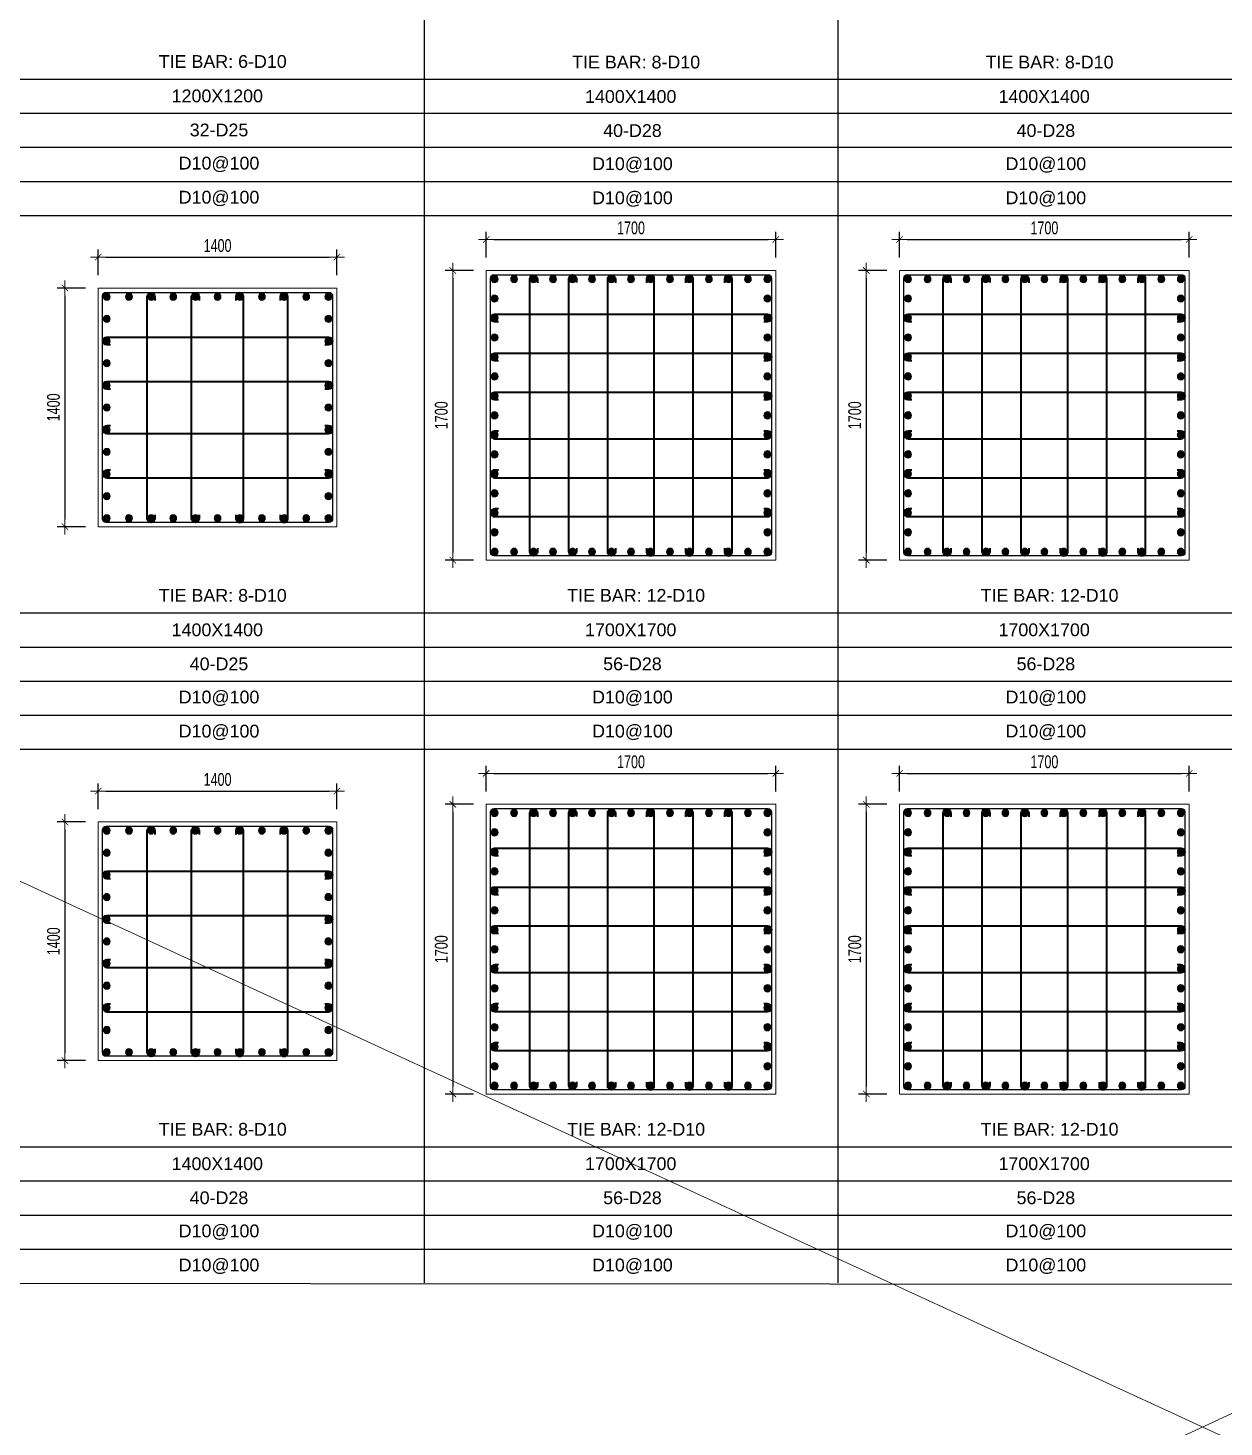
# Model space of a CAD drawing. Header units: millimetres. Extents: x 49323 to 406889, y -6102 to 181761.
# Drawn here: x 334905 to 341924, y 85459 to 93668 of the extents above; entities that cross this region are included whole.
import ezdxf
from ezdxf.enums import TextEntityAlignment as Align

# ---------------------------------------------------------------- set-up
doc = ezdxf.new("R2010")
doc.units = ezdxf.units.MM
doc.linetypes.add('CENTER2', pattern=[1.125, 0.75, -0.125, 0.125, -0.125])
doc.layers.get('Defpoints').update_dxf_attribs({"color": 151, "lineweight": 9})
for name, color, linetype in [('2', 2, 'Continuous'), ('A-ANNO-LEAD', 4, 'Continuous'), ('CEN', 1, 'CENTER2'), ('STL', 3, 'Continuous'), ('TIT1', 3, 'Continuous')]:
    doc.layers.add(name, color=color, linetype=linetype)
for name, color, linetype, lineweight in [('NDC_S_CONTINUOUS', 3, 'Continuous', 20), ('NDC_S_DIM', 1, 'Continuous', 15), ('NDC_S_STIRRUP', 4, 'Continuous', 40)]:
    doc.layers.add(name, color=color, linetype=linetype, lineweight=lineweight)
doc.styles.add('NDC_ARIAL', font='arial.ttf', dxfattribs={"width": 0.85})
doc.styles.add('NDC_DIM', font='', dxfattribs={"width": 0.75})
doc.styles.get('NDC_DIM').set_extended_font_data('Dotum')
doc.dimstyles.new('NDC_dim_30', dxfattribs={"dimscale": 30, "dimtxt": 2.5, "dimasz": 1.5, "dimexe": 1.5, "dimexo": 2.5, "dimgap": 1, "dimtad": 1, "dimdec": 0, "dimzin": 0, "dimdsep": 46, "dimtxsty": 'NDC_DIM', "dimblk": 'DIMMARK', "dimcen": 0.09, "dimdle": 1.2, "dimclrd": 1, "dimclre": 1, "dimclrt": 3, "dimadec": 0, "dimazin": 0, "dimtfac": 1, "dimtdec": 0, "dimtix": 1, "dimtofl": 0, "dimtmove": 0, "dimatfit": 3, "dimfxl": 8, "dimfxlon": 1, "dimtolj": 1, "dimtzin": 0, "dimarcsym": 0})

# ---------------------------------------------------------------- blocks, each defined once
blk = doc.blocks.new('DIMMARK')
at = {"layer": 'NDC_S_DIM', "color": 1}
blk.add_line((-1.5, 0), (1, 0), dxfattribs=at)
at = {"layer": 'NDC_S_DIM', "color": 2, "const_width": 0.1}
blk.add_lwpolyline([(-0.42, -0.42), (0.42, 0.42)], dxfattribs=at)
blk = doc.blocks.new('*D1364')
at = {"layer": 'Defpoints', "color": 0, "ltscale": 40, "transparency": 16777216}
for p in [(336717.4, 89190.9), (335317.4, 89009.3), (336717.4, 89009.3)]:
    blk.add_point(p, dxfattribs=at)
at = {"layer": 'NDC_S_DIM', "color": 1, "lineweight": -2, "ltscale": 40, "transparency": 16777216}
for p, q in [((335317.4, 89084.3), (335317.4, 89235.9)), ((336717.4, 89084.3), (336717.4, 89235.9)), ((335362.4, 89190.9), (336672.4, 89190.9))]:
    blk.add_line(p, q, dxfattribs=at)
at = {"layer": 'NDC_S_DIM', "color": 1, "lineweight": -2, "ltscale": 40, "transparency": 16777216, "xscale": 45, "yscale": 45, "zscale": 45, "rotation": 180}
blk.add_blockref('DIMMARK', (335317.4, 89190.9), dxfattribs=at)
at = {"layer": 'NDC_S_DIM', "color": 1, "lineweight": -2, "ltscale": 40, "transparency": 16777216, "xscale": 45, "yscale": 45, "zscale": 45}
blk.add_blockref('DIMMARK', (336717.4, 89190.9), dxfattribs=at)
at = {"layer": 'NDC_S_DIM', "color": 3, "ltscale": 40, "transparency": 16777216, "insert": (336017.4, 89258.5), "char_height": 75, "attachment_point": 5, "style": 'NDC_DIM'}
blk.add_mtext('\\A1;1400', dxfattribs=at)
blk = doc.blocks.new('*D1365')
at = {"layer": 'Defpoints', "color": 0, "ltscale": 40, "transparency": 16777216}
for p in [(335317.4, 89009.3), (335122, 87609.3), (335317.4, 87609.3)]:
    blk.add_point(p, dxfattribs=at)
at = {"layer": 'NDC_S_DIM', "color": 1, "lineweight": -2, "ltscale": 40, "transparency": 16777216}
for p, q in [((335242.4, 89009.3), (335077, 89009.3)), ((335122, 88964.3), (335122, 87654.3)), ((335242.4, 87609.3), (335077, 87609.3))]:
    blk.add_line(p, q, dxfattribs=at)
at = {"layer": 'NDC_S_DIM', "color": 1, "lineweight": -2, "ltscale": 40, "transparency": 16777216, "xscale": 45, "yscale": 45, "zscale": 45}
for p, rotation in [((335122, 89009.3), 90), ((335122, 87609.3), 270)]:
    blk.add_blockref('DIMMARK', p, dxfattribs=dict(at, rotation=rotation))
at = {"layer": 'NDC_S_DIM', "color": 3, "ltscale": 40, "transparency": 16777216, "insert": (335054.5, 88309.3), "char_height": 75, "attachment_point": 5, "rotation": 90, "style": 'NDC_DIM'}
blk.add_mtext('\\A1;1400', dxfattribs=at)
blk = doc.blocks.new('8')
at = {"layer": '2'}
blk.add_hatch(color=256, dxfattribs=at).paths.add_polyline_path([(20, 0, 0.386127), (1.9, 19.9), (-1.9, 19.9, 0.386127), (-20, 0, 1)])
blk.add_circle((0, 0), 20, dxfattribs=at)
blk = doc.blocks.new('5')
at = {"layer": 'CEN', "rotation": 180}
blk.add_blockref('8', (0, 0), dxfattribs=at)
blk = doc.blocks.new('*U1334')
at = {"layer": 'STL', "xscale": -1, "rotation": 270}
blk.add_blockref('5', (0, 0), dxfattribs=at)
blk = doc.blocks.new('*U1335')
at = {"layer": 'NDC_S_DIM', "color": 0, "linetype": 'ByBlock', "lineweight": -2, "transparency": 16777216}
for p in [(306343.8, 79984.3), (306473.8, 79984.3), (306603.8, 79984.3), (306733.9, 79984.3), (306863.9, 79984.3), (306994, 79984.3), (307124, 79984.3), (307254.1, 79984.3), (307384.1, 79984.3), (307514.2, 79984.3), (307644.2, 79984.3)]:
    blk.add_blockref('*U1334', p, dxfattribs=at)
blk = doc.blocks.new('*U1326')
at = {"layer": 'STL', "xscale": -1, "rotation": 270}
blk.add_blockref('5', (0, 0), dxfattribs=at)
blk = doc.blocks.new('*U1327')
at = {"layer": 'NDC_S_DIM', "color": 0, "linetype": 'ByBlock', "lineweight": -2, "transparency": 16777216}
for p in [(306343.8, 79984.3), (306473.8, 79984.3), (306603.8, 79984.3), (306733.9, 79984.3), (306863.9, 79984.3), (306994, 79984.3), (307124, 79984.3), (307254.1, 79984.3), (307384.1, 79984.3), (307514.2, 79984.3), (307644.2, 79984.3)]:
    blk.add_blockref('*U1326', p, dxfattribs=at)
blk = doc.blocks.new('*U1330')
at = {"layer": 'STL', "xscale": -1, "rotation": 270}
blk.add_blockref('5', (0, 0), dxfattribs=at)
blk = doc.blocks.new('*U1331')
at = {"layer": 'NDC_S_DIM', "color": 0, "linetype": 'ByBlock', "lineweight": -2, "transparency": 16777216}
for p in [(306343.8, 79984.3), (306473.8, 79984.3), (306603.8, 79984.3), (306733.9, 79984.3), (306863.9, 79984.3), (306994, 79984.3), (307124, 79984.3), (307254.1, 79984.3), (307384.1, 79984.3), (307514.2, 79984.3), (307644.2, 79984.3)]:
    blk.add_blockref('*U1330', p, dxfattribs=at)
blk = doc.blocks.new('*U1332')
at = {"layer": 'STL', "xscale": -1, "rotation": 270}
blk.add_blockref('5', (0, 0), dxfattribs=at)
blk = doc.blocks.new('*U1333')
at = {"layer": 'NDC_S_DIM', "color": 0, "linetype": 'ByBlock', "lineweight": -2, "transparency": 16777216}
for p in [(306343.8, 79984.3), (306473.8, 79984.3), (306603.8, 79984.3), (306733.9, 79984.3), (306863.9, 79984.3), (306994, 79984.3), (307124, 79984.3), (307254.1, 79984.3), (307384.1, 79984.3), (307514.2, 79984.3), (307644.2, 79984.3)]:
    blk.add_blockref('*U1332', p, dxfattribs=at)
blk = doc.blocks.new('*D1362')
at = {"layer": 'Defpoints', "color": 0, "ltscale": 40, "transparency": 16777216}
for p in [(336717.4, 92323.6), (335317.4, 92142), (336717.4, 92142)]:
    blk.add_point(p, dxfattribs=at)
at = {"layer": 'NDC_S_DIM', "color": 1, "lineweight": -2, "ltscale": 40, "transparency": 16777216}
for p, q in [((335317.4, 92217), (335317.4, 92368.6)), ((336717.4, 92217), (336717.4, 92368.6)), ((335362.4, 92323.6), (336672.4, 92323.6))]:
    blk.add_line(p, q, dxfattribs=at)
at = {"layer": 'NDC_S_DIM', "color": 1, "lineweight": -2, "ltscale": 40, "transparency": 16777216, "xscale": 45, "yscale": 45, "zscale": 45, "rotation": 180}
blk.add_blockref('DIMMARK', (335317.4, 92323.6), dxfattribs=at)
at = {"layer": 'NDC_S_DIM', "color": 1, "lineweight": -2, "ltscale": 40, "transparency": 16777216, "xscale": 45, "yscale": 45, "zscale": 45}
blk.add_blockref('DIMMARK', (336717.4, 92323.6), dxfattribs=at)
at = {"layer": 'NDC_S_DIM', "color": 3, "ltscale": 40, "transparency": 16777216, "insert": (336017.4, 92391.2), "char_height": 75, "attachment_point": 5, "style": 'NDC_DIM'}
blk.add_mtext('\\A1;1400', dxfattribs=at)
blk = doc.blocks.new('*D1363')
at = {"layer": 'Defpoints', "color": 0, "ltscale": 40, "transparency": 16777216}
for p in [(335317.4, 92142), (335122, 90742), (335317.4, 90742)]:
    blk.add_point(p, dxfattribs=at)
at = {"layer": 'NDC_S_DIM', "color": 1, "lineweight": -2, "ltscale": 40, "transparency": 16777216}
for p, q in [((335242.4, 92142), (335077, 92142)), ((335122, 92097), (335122, 90787)), ((335242.4, 90742), (335077, 90742))]:
    blk.add_line(p, q, dxfattribs=at)
at = {"layer": 'NDC_S_DIM', "color": 1, "lineweight": -2, "ltscale": 40, "transparency": 16777216, "xscale": 45, "yscale": 45, "zscale": 45}
for p, rotation in [((335122, 92142), 90), ((335122, 90742), 270)]:
    blk.add_blockref('DIMMARK', p, dxfattribs=dict(at, rotation=rotation))
at = {"layer": 'NDC_S_DIM', "color": 3, "ltscale": 40, "transparency": 16777216, "insert": (335054.5, 91442), "char_height": 75, "attachment_point": 5, "rotation": 90, "style": 'NDC_DIM'}
blk.add_mtext('\\A1;1400', dxfattribs=at)
blk = doc.blocks.new('*U1322')
at = {"layer": 'STL', "xscale": -1, "rotation": 270}
blk.add_blockref('5', (0, 0), dxfattribs=at)
blk = doc.blocks.new('*U1323')
at = {"layer": 'NDC_S_DIM', "color": 0, "linetype": 'ByBlock', "lineweight": -2, "transparency": 16777216}
for p in [(306343.8, 79984.3), (306473.8, 79984.3), (306603.8, 79984.3), (306733.9, 79984.3), (306863.9, 79984.3), (306994, 79984.3), (307124, 79984.3), (307254.1, 79984.3), (307384.1, 79984.3), (307514.2, 79984.3), (307644.2, 79984.3)]:
    blk.add_blockref('*U1322', p, dxfattribs=at)
blk = doc.blocks.new('*U1324')
at = {"layer": 'STL', "xscale": -1, "rotation": 270}
blk.add_blockref('5', (0, 0), dxfattribs=at)
blk = doc.blocks.new('*U1325')
at = {"layer": 'NDC_S_DIM', "color": 0, "linetype": 'ByBlock', "lineweight": -2, "transparency": 16777216}
for p in [(306343.8, 79984.3), (306473.8, 79984.3), (306603.8, 79984.3), (306733.9, 79984.3), (306863.9, 79984.3), (306994, 79984.3), (307124, 79984.3), (307254.1, 79984.3), (307384.1, 79984.3), (307514.2, 79984.3), (307644.2, 79984.3)]:
    blk.add_blockref('*U1324', p, dxfattribs=at)
blk = doc.blocks.new('*U1328')
at = {"layer": 'STL', "xscale": -1, "rotation": 270}
blk.add_blockref('5', (0, 0), dxfattribs=at)
blk = doc.blocks.new('*U1329')
at = {"layer": 'NDC_S_DIM', "color": 0, "linetype": 'ByBlock', "lineweight": -2, "transparency": 16777216}
for p in [(306343.8, 79984.3), (306473.8, 79984.3), (306603.8, 79984.3), (306733.9, 79984.3), (306863.9, 79984.3), (306994, 79984.3), (307124, 79984.3), (307254.1, 79984.3), (307384.1, 79984.3), (307514.2, 79984.3), (307644.2, 79984.3)]:
    blk.add_blockref('*U1328', p, dxfattribs=at)
blk = doc.blocks.new('*U1320')
at = {"layer": 'STL', "xscale": -1, "rotation": 270}
blk.add_blockref('5', (0, 0), dxfattribs=at)
blk = doc.blocks.new('*U1321')
at = {"layer": 'NDC_S_DIM', "color": 0, "linetype": 'ByBlock', "lineweight": -2, "transparency": 16777216}
for p in [(306343.8, 79984.3), (306473.8, 79984.3), (306603.8, 79984.3), (306733.9, 79984.3), (306863.9, 79984.3), (306994, 79984.3), (307124, 79984.3), (307254.1, 79984.3), (307384.1, 79984.3), (307514.2, 79984.3), (307644.2, 79984.3)]:
    blk.add_blockref('*U1320', p, dxfattribs=at)
blk = doc.blocks.new('*U1372')
at = {"layer": 'STL', "xscale": -1, "rotation": 270}
blk.add_blockref('5', (0, 0), dxfattribs=at)
blk = doc.blocks.new('*U1373')
at = {"layer": 'NDC_S_DIM', "color": 0, "linetype": 'ByBlock', "lineweight": -2, "transparency": 16777216}
for p in [(299692.7, 70167.6), (299807.1, 70167.6), (299921.4, 70167.6), (300035.7, 70167.6), (300150, 70167.6), (300264.3, 70167.6), (300378.6, 70167.6), (300493, 70167.6), (300607.3, 70167.6), (300721.6, 70167.6), (300835.9, 70167.6), (300950.2, 70167.6), (301064.6, 70167.6), (301178.9, 70167.6), (301293.2, 70167.6)]:
    blk.add_blockref('*U1372', p, dxfattribs=at)
blk = doc.blocks.new('*U1374')
at = {"layer": 'STL', "xscale": -1, "rotation": 270}
blk.add_blockref('5', (0, 0), dxfattribs=at)
blk = doc.blocks.new('*U1375')
at = {"layer": 'NDC_S_DIM', "color": 0, "linetype": 'ByBlock', "lineweight": -2, "transparency": 16777216}
for p in [(299692.7, 70167.6), (299807.1, 70167.6), (299921.4, 70167.6), (300035.7, 70167.6), (300150, 70167.6), (300264.3, 70167.6), (300378.6, 70167.6), (300493, 70167.6), (300607.3, 70167.6), (300721.6, 70167.6), (300835.9, 70167.6), (300950.2, 70167.6), (301064.6, 70167.6), (301178.9, 70167.6), (301293.2, 70167.6)]:
    blk.add_blockref('*U1374', p, dxfattribs=at)
blk = doc.blocks.new('*U1376')
at = {"layer": 'STL', "xscale": -1, "rotation": 270}
blk.add_blockref('5', (0, 0), dxfattribs=at)
blk = doc.blocks.new('*U1377')
at = {"layer": 'NDC_S_DIM', "color": 0, "linetype": 'ByBlock', "lineweight": -2, "transparency": 16777216}
for p in [(299692.7, 70167.6), (299807.1, 70167.6), (299921.4, 70167.6), (300035.7, 70167.6), (300150, 70167.6), (300264.3, 70167.6), (300378.6, 70167.6), (300493, 70167.6), (300607.3, 70167.6), (300721.6, 70167.6), (300835.9, 70167.6), (300950.2, 70167.6), (301064.6, 70167.6), (301178.9, 70167.6), (301293.2, 70167.6)]:
    blk.add_blockref('*U1376', p, dxfattribs=at)
blk = doc.blocks.new('*U1370')
at = {"layer": 'STL', "xscale": -1, "rotation": 270}
blk.add_blockref('5', (0, 0), dxfattribs=at)
blk = doc.blocks.new('*U1371')
at = {"layer": 'NDC_S_DIM', "color": 0, "linetype": 'ByBlock', "lineweight": -2, "transparency": 16777216}
for p in [(299692.7, 70167.6), (299807.1, 70167.6), (299921.4, 70167.6), (300035.7, 70167.6), (300150, 70167.6), (300264.3, 70167.6), (300378.6, 70167.6), (300493, 70167.6), (300607.3, 70167.6), (300721.6, 70167.6), (300835.9, 70167.6), (300950.2, 70167.6), (301064.6, 70167.6), (301178.9, 70167.6), (301293.2, 70167.6)]:
    blk.add_blockref('*U1370', p, dxfattribs=at)
blk = doc.blocks.new('*D1378')
at = {"layer": 'Defpoints', "color": 0, "ltscale": 40, "transparency": 16777216}
for p in [(339293.5, 89294.6), (337593.5, 89113), (339293.5, 89113)]:
    blk.add_point(p, dxfattribs=at)
at = {"layer": 'NDC_S_DIM', "color": 1, "lineweight": -2, "ltscale": 40, "transparency": 16777216}
for p, q in [((337593.5, 89188), (337593.5, 89339.6)), ((339293.5, 89188), (339293.5, 89339.6)), ((337638.5, 89294.6), (339248.5, 89294.6))]:
    blk.add_line(p, q, dxfattribs=at)
at = {"layer": 'NDC_S_DIM', "color": 1, "lineweight": -2, "ltscale": 40, "transparency": 16777216, "xscale": 45, "yscale": 45, "zscale": 45, "rotation": 180}
blk.add_blockref('DIMMARK', (337593.5, 89294.6), dxfattribs=at)
at = {"layer": 'NDC_S_DIM', "color": 1, "lineweight": -2, "ltscale": 40, "transparency": 16777216, "xscale": 45, "yscale": 45, "zscale": 45}
blk.add_blockref('DIMMARK', (339293.5, 89294.6), dxfattribs=at)
at = {"layer": 'NDC_S_DIM', "color": 3, "ltscale": 40, "transparency": 16777216, "insert": (338443.5, 89362.1), "char_height": 75, "attachment_point": 5, "style": 'NDC_DIM'}
blk.add_mtext('\\A1;1700', dxfattribs=at)
blk = doc.blocks.new('*D1379')
at = {"layer": 'Defpoints', "color": 0, "ltscale": 40, "transparency": 16777216}
for p in [(337593.5, 89113), (337398.1, 87413), (337593.5, 87413)]:
    blk.add_point(p, dxfattribs=at)
at = {"layer": 'NDC_S_DIM', "color": 1, "lineweight": -2, "ltscale": 40, "transparency": 16777216}
for p, q in [((337518.5, 89113), (337353.1, 89113)), ((337398.1, 89068), (337398.1, 87458)), ((337518.5, 87413), (337353.1, 87413))]:
    blk.add_line(p, q, dxfattribs=at)
at = {"layer": 'NDC_S_DIM', "color": 1, "lineweight": -2, "ltscale": 40, "transparency": 16777216, "xscale": 45, "yscale": 45, "zscale": 45}
for p, rotation in [((337398.1, 89113), 90), ((337398.1, 87413), 270)]:
    blk.add_blockref('DIMMARK', p, dxfattribs=dict(at, rotation=rotation))
at = {"layer": 'NDC_S_DIM', "color": 3, "ltscale": 40, "transparency": 16777216, "insert": (337330.6, 88263), "char_height": 75, "attachment_point": 5, "rotation": 90, "style": 'NDC_DIM'}
blk.add_mtext('\\A1;1700', dxfattribs=at)
blk = doc.blocks.new('*U1382')
at = {"layer": 'STL', "xscale": -1, "rotation": 270}
blk.add_blockref('5', (0, 0), dxfattribs=at)
blk = doc.blocks.new('*U1383')
at = {"layer": 'NDC_S_DIM', "color": 0, "linetype": 'ByBlock', "lineweight": -2, "transparency": 16777216}
for p in [(299692.7, 70167.6), (299807.1, 70167.6), (299921.4, 70167.6), (300035.7, 70167.6), (300150, 70167.6), (300264.3, 70167.6), (300378.6, 70167.6), (300493, 70167.6), (300607.3, 70167.6), (300721.6, 70167.6), (300835.9, 70167.6), (300950.2, 70167.6), (301064.6, 70167.6), (301178.9, 70167.6), (301293.2, 70167.6)]:
    blk.add_blockref('*U1382', p, dxfattribs=at)
blk = doc.blocks.new('*U1384')
at = {"layer": 'STL', "xscale": -1, "rotation": 270}
blk.add_blockref('5', (0, 0), dxfattribs=at)
blk = doc.blocks.new('*U1385')
at = {"layer": 'NDC_S_DIM', "color": 0, "linetype": 'ByBlock', "lineweight": -2, "transparency": 16777216}
for p in [(299692.7, 70167.6), (299807.1, 70167.6), (299921.4, 70167.6), (300035.7, 70167.6), (300150, 70167.6), (300264.3, 70167.6), (300378.6, 70167.6), (300493, 70167.6), (300607.3, 70167.6), (300721.6, 70167.6), (300835.9, 70167.6), (300950.2, 70167.6), (301064.6, 70167.6), (301178.9, 70167.6), (301293.2, 70167.6)]:
    blk.add_blockref('*U1384', p, dxfattribs=at)
blk = doc.blocks.new('*U1386')
at = {"layer": 'STL', "xscale": -1, "rotation": 270}
blk.add_blockref('5', (0, 0), dxfattribs=at)
blk = doc.blocks.new('*U1387')
at = {"layer": 'NDC_S_DIM', "color": 0, "linetype": 'ByBlock', "lineweight": -2, "transparency": 16777216}
for p in [(299692.7, 70167.6), (299807.1, 70167.6), (299921.4, 70167.6), (300035.7, 70167.6), (300150, 70167.6), (300264.3, 70167.6), (300378.6, 70167.6), (300493, 70167.6), (300607.3, 70167.6), (300721.6, 70167.6), (300835.9, 70167.6), (300950.2, 70167.6), (301064.6, 70167.6), (301178.9, 70167.6), (301293.2, 70167.6)]:
    blk.add_blockref('*U1386', p, dxfattribs=at)
blk = doc.blocks.new('*U1380')
at = {"layer": 'STL', "xscale": -1, "rotation": 270}
blk.add_blockref('5', (0, 0), dxfattribs=at)
blk = doc.blocks.new('*U1381')
at = {"layer": 'NDC_S_DIM', "color": 0, "linetype": 'ByBlock', "lineweight": -2, "transparency": 16777216}
for p in [(299692.7, 70167.6), (299807.1, 70167.6), (299921.4, 70167.6), (300035.7, 70167.6), (300150, 70167.6), (300264.3, 70167.6), (300378.6, 70167.6), (300493, 70167.6), (300607.3, 70167.6), (300721.6, 70167.6), (300835.9, 70167.6), (300950.2, 70167.6), (301064.6, 70167.6), (301178.9, 70167.6), (301293.2, 70167.6)]:
    blk.add_blockref('*U1380', p, dxfattribs=at)
blk = doc.blocks.new('*D1388')
at = {"layer": 'Defpoints', "color": 0, "ltscale": 40, "transparency": 16777216}
for p in [(339293.5, 92427.3), (337593.5, 92245.7), (339293.5, 92245.7)]:
    blk.add_point(p, dxfattribs=at)
at = {"layer": 'NDC_S_DIM', "color": 1, "lineweight": -2, "ltscale": 40, "transparency": 16777216}
for p, q in [((337593.5, 92320.7), (337593.5, 92472.3)), ((339293.5, 92320.7), (339293.5, 92472.3)), ((337638.5, 92427.3), (339248.5, 92427.3))]:
    blk.add_line(p, q, dxfattribs=at)
at = {"layer": 'NDC_S_DIM', "color": 1, "lineweight": -2, "ltscale": 40, "transparency": 16777216, "xscale": 45, "yscale": 45, "zscale": 45, "rotation": 180}
blk.add_blockref('DIMMARK', (337593.5, 92427.3), dxfattribs=at)
at = {"layer": 'NDC_S_DIM', "color": 1, "lineweight": -2, "ltscale": 40, "transparency": 16777216, "xscale": 45, "yscale": 45, "zscale": 45}
blk.add_blockref('DIMMARK', (339293.5, 92427.3), dxfattribs=at)
at = {"layer": 'NDC_S_DIM', "color": 3, "ltscale": 40, "transparency": 16777216, "insert": (338443.5, 92494.8), "char_height": 75, "attachment_point": 5, "style": 'NDC_DIM'}
blk.add_mtext('\\A1;1700', dxfattribs=at)
blk = doc.blocks.new('*D1389')
at = {"layer": 'Defpoints', "color": 0, "ltscale": 40, "transparency": 16777216}
for p in [(337593.5, 92245.7), (337398.1, 90545.7), (337593.5, 90545.7)]:
    blk.add_point(p, dxfattribs=at)
at = {"layer": 'NDC_S_DIM', "color": 1, "lineweight": -2, "ltscale": 40, "transparency": 16777216}
for p, q in [((337518.5, 92245.7), (337353.1, 92245.7)), ((337398.1, 92200.7), (337398.1, 90590.7)), ((337518.5, 90545.7), (337353.1, 90545.7))]:
    blk.add_line(p, q, dxfattribs=at)
at = {"layer": 'NDC_S_DIM', "color": 1, "lineweight": -2, "ltscale": 40, "transparency": 16777216, "xscale": 45, "yscale": 45, "zscale": 45}
for p, rotation in [((337398.1, 92245.7), 90), ((337398.1, 90545.7), 270)]:
    blk.add_blockref('DIMMARK', p, dxfattribs=dict(at, rotation=rotation))
at = {"layer": 'NDC_S_DIM', "color": 3, "ltscale": 40, "transparency": 16777216, "insert": (337330.6, 91395.7), "char_height": 75, "attachment_point": 5, "rotation": 90, "style": 'NDC_DIM'}
blk.add_mtext('\\A1;1700', dxfattribs=at)
blk = doc.blocks.new('*U1454')
at = {"layer": 'STL', "xscale": -1, "rotation": 270}
blk.add_blockref('5', (0, 0), dxfattribs=at)
blk = doc.blocks.new('*U1455')
at = {"layer": 'NDC_S_DIM', "color": 0, "linetype": 'ByBlock', "lineweight": -2, "transparency": 16777216}
for p in [(299692.7, 70167.6), (299807.1, 70167.6), (299921.4, 70167.6), (300035.7, 70167.6), (300150, 70167.6), (300264.3, 70167.6), (300378.6, 70167.6), (300493, 70167.6), (300607.3, 70167.6), (300721.6, 70167.6), (300835.9, 70167.6), (300950.2, 70167.6), (301064.6, 70167.6), (301178.9, 70167.6), (301293.2, 70167.6)]:
    blk.add_blockref('*U1454', p, dxfattribs=at)
blk = doc.blocks.new('*U1456')
at = {"layer": 'STL', "xscale": -1, "rotation": 270}
blk.add_blockref('5', (0, 0), dxfattribs=at)
blk = doc.blocks.new('*U1457')
at = {"layer": 'NDC_S_DIM', "color": 0, "linetype": 'ByBlock', "lineweight": -2, "transparency": 16777216}
for p in [(299692.7, 70167.6), (299807.1, 70167.6), (299921.4, 70167.6), (300035.7, 70167.6), (300150, 70167.6), (300264.3, 70167.6), (300378.6, 70167.6), (300493, 70167.6), (300607.3, 70167.6), (300721.6, 70167.6), (300835.9, 70167.6), (300950.2, 70167.6), (301064.6, 70167.6), (301178.9, 70167.6), (301293.2, 70167.6)]:
    blk.add_blockref('*U1456', p, dxfattribs=at)
blk = doc.blocks.new('*U1458')
at = {"layer": 'STL', "xscale": -1, "rotation": 270}
blk.add_blockref('5', (0, 0), dxfattribs=at)
blk = doc.blocks.new('*U1459')
at = {"layer": 'NDC_S_DIM', "color": 0, "linetype": 'ByBlock', "lineweight": -2, "transparency": 16777216}
for p in [(299692.7, 70167.6), (299807.1, 70167.6), (299921.4, 70167.6), (300035.7, 70167.6), (300150, 70167.6), (300264.3, 70167.6), (300378.6, 70167.6), (300493, 70167.6), (300607.3, 70167.6), (300721.6, 70167.6), (300835.9, 70167.6), (300950.2, 70167.6), (301064.6, 70167.6), (301178.9, 70167.6), (301293.2, 70167.6)]:
    blk.add_blockref('*U1458', p, dxfattribs=at)
blk = doc.blocks.new('*U1452')
at = {"layer": 'STL', "xscale": -1, "rotation": 270}
blk.add_blockref('5', (0, 0), dxfattribs=at)
blk = doc.blocks.new('*U1453')
at = {"layer": 'NDC_S_DIM', "color": 0, "linetype": 'ByBlock', "lineweight": -2, "transparency": 16777216}
for p in [(299692.7, 70167.6), (299807.1, 70167.6), (299921.4, 70167.6), (300035.7, 70167.6), (300150, 70167.6), (300264.3, 70167.6), (300378.6, 70167.6), (300493, 70167.6), (300607.3, 70167.6), (300721.6, 70167.6), (300835.9, 70167.6), (300950.2, 70167.6), (301064.6, 70167.6), (301178.9, 70167.6), (301293.2, 70167.6)]:
    blk.add_blockref('*U1452', p, dxfattribs=at)
blk = doc.blocks.new('*D1468')
at = {"layer": 'Defpoints', "color": 0, "ltscale": 40, "transparency": 16777216}
for p in [(341719.6, 89294.6), (340019.6, 89113), (341719.6, 89113)]:
    blk.add_point(p, dxfattribs=at)
at = {"layer": 'NDC_S_DIM', "color": 1, "lineweight": -2, "ltscale": 40, "transparency": 16777216}
for p, q in [((340019.6, 89188), (340019.6, 89339.6)), ((341719.6, 89188), (341719.6, 89339.6)), ((340064.6, 89294.6), (341674.6, 89294.6))]:
    blk.add_line(p, q, dxfattribs=at)
at = {"layer": 'NDC_S_DIM', "color": 1, "lineweight": -2, "ltscale": 40, "transparency": 16777216, "xscale": 45, "yscale": 45, "zscale": 45, "rotation": 180}
blk.add_blockref('DIMMARK', (340019.6, 89294.6), dxfattribs=at)
at = {"layer": 'NDC_S_DIM', "color": 1, "lineweight": -2, "ltscale": 40, "transparency": 16777216, "xscale": 45, "yscale": 45, "zscale": 45}
blk.add_blockref('DIMMARK', (341719.6, 89294.6), dxfattribs=at)
at = {"layer": 'NDC_S_DIM', "color": 3, "ltscale": 40, "transparency": 16777216, "insert": (340869.6, 89362.1), "char_height": 75, "attachment_point": 5, "style": 'NDC_DIM'}
blk.add_mtext('\\A1;1700', dxfattribs=at)
blk = doc.blocks.new('*D1469')
at = {"layer": 'Defpoints', "color": 0, "ltscale": 40, "transparency": 16777216}
for p in [(340019.6, 89113), (339824.2, 87413), (340019.6, 87413)]:
    blk.add_point(p, dxfattribs=at)
at = {"layer": 'NDC_S_DIM', "color": 1, "lineweight": -2, "ltscale": 40, "transparency": 16777216}
for p, q in [((339944.6, 89113), (339779.2, 89113)), ((339824.2, 89068), (339824.2, 87458)), ((339944.6, 87413), (339779.2, 87413))]:
    blk.add_line(p, q, dxfattribs=at)
at = {"layer": 'NDC_S_DIM', "color": 1, "lineweight": -2, "ltscale": 40, "transparency": 16777216, "xscale": 45, "yscale": 45, "zscale": 45}
for p, rotation in [((339824.2, 89113), 90), ((339824.2, 87413), 270)]:
    blk.add_blockref('DIMMARK', p, dxfattribs=dict(at, rotation=rotation))
at = {"layer": 'NDC_S_DIM', "color": 3, "ltscale": 40, "transparency": 16777216, "insert": (339756.7, 88263), "char_height": 75, "attachment_point": 5, "rotation": 90, "style": 'NDC_DIM'}
blk.add_mtext('\\A1;1700', dxfattribs=at)
blk = doc.blocks.new('*U1450')
at = {"layer": 'STL', "xscale": -1, "rotation": 270}
blk.add_blockref('5', (0, 0), dxfattribs=at)
blk = doc.blocks.new('*U1451')
at = {"layer": 'NDC_S_DIM', "color": 0, "linetype": 'ByBlock', "lineweight": -2, "transparency": 16777216}
for p in [(299692.7, 70167.6), (299807.1, 70167.6), (299921.4, 70167.6), (300035.7, 70167.6), (300150, 70167.6), (300264.3, 70167.6), (300378.6, 70167.6), (300493, 70167.6), (300607.3, 70167.6), (300721.6, 70167.6), (300835.9, 70167.6), (300950.2, 70167.6), (301064.6, 70167.6), (301178.9, 70167.6), (301293.2, 70167.6)]:
    blk.add_blockref('*U1450', p, dxfattribs=at)
blk = doc.blocks.new('*U1424')
at = {"layer": 'STL', "xscale": -1, "rotation": 270}
blk.add_blockref('5', (0, 0), dxfattribs=at)
blk = doc.blocks.new('*U1425')
at = {"layer": 'NDC_S_DIM', "color": 0, "linetype": 'ByBlock', "lineweight": -2, "transparency": 16777216}
for p in [(299692.7, 70167.6), (299807.1, 70167.6), (299921.4, 70167.6), (300035.7, 70167.6), (300150, 70167.6), (300264.3, 70167.6), (300378.6, 70167.6), (300493, 70167.6), (300607.3, 70167.6), (300721.6, 70167.6), (300835.9, 70167.6), (300950.2, 70167.6), (301064.6, 70167.6), (301178.9, 70167.6), (301293.2, 70167.6)]:
    blk.add_blockref('*U1424', p, dxfattribs=at)
blk = doc.blocks.new('*U1426')
at = {"layer": 'STL', "xscale": -1, "rotation": 270}
blk.add_blockref('5', (0, 0), dxfattribs=at)
blk = doc.blocks.new('*U1427')
at = {"layer": 'NDC_S_DIM', "color": 0, "linetype": 'ByBlock', "lineweight": -2, "transparency": 16777216}
for p in [(299692.7, 70167.6), (299807.1, 70167.6), (299921.4, 70167.6), (300035.7, 70167.6), (300150, 70167.6), (300264.3, 70167.6), (300378.6, 70167.6), (300493, 70167.6), (300607.3, 70167.6), (300721.6, 70167.6), (300835.9, 70167.6), (300950.2, 70167.6), (301064.6, 70167.6), (301178.9, 70167.6), (301293.2, 70167.6)]:
    blk.add_blockref('*U1426', p, dxfattribs=at)
blk = doc.blocks.new('*U1448')
at = {"layer": 'STL', "xscale": -1, "rotation": 270}
blk.add_blockref('5', (0, 0), dxfattribs=at)
blk = doc.blocks.new('*U1449')
at = {"layer": 'NDC_S_DIM', "color": 0, "linetype": 'ByBlock', "lineweight": -2, "transparency": 16777216}
for p in [(299692.7, 70167.6), (299807.1, 70167.6), (299921.4, 70167.6), (300035.7, 70167.6), (300150, 70167.6), (300264.3, 70167.6), (300378.6, 70167.6), (300493, 70167.6), (300607.3, 70167.6), (300721.6, 70167.6), (300835.9, 70167.6), (300950.2, 70167.6), (301064.6, 70167.6), (301178.9, 70167.6), (301293.2, 70167.6)]:
    blk.add_blockref('*U1448', p, dxfattribs=at)
blk = doc.blocks.new('*D1466')
at = {"layer": 'Defpoints', "color": 0, "ltscale": 40, "transparency": 16777216}
for p in [(341719.6, 92427.3), (340019.6, 92245.7), (341719.6, 92245.7)]:
    blk.add_point(p, dxfattribs=at)
at = {"layer": 'NDC_S_DIM', "color": 1, "lineweight": -2, "ltscale": 40, "transparency": 16777216}
for p, q in [((340019.6, 92320.7), (340019.6, 92472.3)), ((341719.6, 92320.7), (341719.6, 92472.3)), ((340064.6, 92427.3), (341674.6, 92427.3))]:
    blk.add_line(p, q, dxfattribs=at)
at = {"layer": 'NDC_S_DIM', "color": 1, "lineweight": -2, "ltscale": 40, "transparency": 16777216, "xscale": 45, "yscale": 45, "zscale": 45, "rotation": 180}
blk.add_blockref('DIMMARK', (340019.6, 92427.3), dxfattribs=at)
at = {"layer": 'NDC_S_DIM', "color": 1, "lineweight": -2, "ltscale": 40, "transparency": 16777216, "xscale": 45, "yscale": 45, "zscale": 45}
blk.add_blockref('DIMMARK', (341719.6, 92427.3), dxfattribs=at)
at = {"layer": 'NDC_S_DIM', "color": 3, "ltscale": 40, "transparency": 16777216, "insert": (340869.6, 92494.8), "char_height": 75, "attachment_point": 5, "style": 'NDC_DIM'}
blk.add_mtext('\\A1;1700', dxfattribs=at)
blk = doc.blocks.new('*D1467')
at = {"layer": 'Defpoints', "color": 0, "ltscale": 40, "transparency": 16777216}
for p in [(340019.6, 92245.7), (339824.2, 90545.7), (340019.6, 90545.7)]:
    blk.add_point(p, dxfattribs=at)
at = {"layer": 'NDC_S_DIM', "color": 1, "lineweight": -2, "ltscale": 40, "transparency": 16777216}
for p, q in [((339944.6, 92245.7), (339779.2, 92245.7)), ((339824.2, 92200.7), (339824.2, 90590.7)), ((339944.6, 90545.7), (339779.2, 90545.7))]:
    blk.add_line(p, q, dxfattribs=at)
at = {"layer": 'NDC_S_DIM', "color": 1, "lineweight": -2, "ltscale": 40, "transparency": 16777216, "xscale": 45, "yscale": 45, "zscale": 45}
for p, rotation in [((339824.2, 92245.7), 90), ((339824.2, 90545.7), 270)]:
    blk.add_blockref('DIMMARK', p, dxfattribs=dict(at, rotation=rotation))
at = {"layer": 'NDC_S_DIM', "color": 3, "ltscale": 40, "transparency": 16777216, "insert": (339756.7, 91395.7), "char_height": 75, "attachment_point": 5, "rotation": 90, "style": 'NDC_DIM'}
blk.add_mtext('\\A1;1700', dxfattribs=at)

msp = doc.modelspace()

# ---------------------------------------------------------------- linework, layer by layer
at = {"layer": 'A-ANNO-LEAD'}
msp.add_lwpolyline([(330466.4, 86304.5), (351801.4, 86291.4), (351801.4, 102911.4), (330466.4, 102924.5)], close=True, dxfattribs=at)
at = {"layer": 'Defpoints', "ltscale": 40}
for p, q in [((302635, 67394), (380959.6, 103524.5)), ((302635, 103524.5), (380959.6, 67394))]:
    msp.add_line(p, q, dxfattribs=at)
at = {"layer": 'NDC_S_CONTINUOUS', "ltscale": 70}
for points in [[(339293.5, 92245.7), (339293.5, 90545.7), (337593.5, 90545.7), (337593.5, 92245.7), (339293.5, 92245.7)], [(341719.6, 92245.7), (341719.6, 90545.7), (340019.6, 90545.7), (340019.6, 92245.7), (341719.6, 92245.7)], [(336717.4, 92142), (336717.4, 90742), (335317.4, 90742), (335317.4, 92142), (336717.4, 92142)], [(339293.5, 89113), (339293.5, 87413), (337593.5, 87413), (337593.5, 89113), (339293.5, 89113)], [(341719.6, 89113), (341719.6, 87413), (340019.6, 87413), (340019.6, 89113), (341719.6, 89113)], [(336717.4, 89009.3), (336717.4, 87609.3), (335317.4, 87609.3), (335317.4, 89009.3), (336717.4, 89009.3)]]:
    msp.add_lwpolyline(points, dxfattribs=at)
at = {"layer": 'NDC_S_STIRRUP', "lineweight": -2, "ltscale": 1000}
for points in [[(339268.5, 92200.7), (339268.5, 90590.7, -0.414214), (339248.5, 90570.7), (337638.5, 90570.7, -0.414214), (337618.5, 90590.7), (337618.5, 92200.7, -0.414214), (337638.5, 92220.7), (339248.5, 92220.7, -0.414214)], [(341694.6, 92200.7), (341694.6, 90590.7, -0.414214), (341674.6, 90570.7), (340064.6, 90570.7, -0.414214), (340044.6, 90590.7), (340044.6, 92200.7, -0.414214), (340064.6, 92220.7), (341674.6, 92220.7, -0.414214)], [(336692.4, 92097), (336692.4, 90787, -0.414214), (336672.4, 90767), (335362.4, 90767, -0.414214), (335342.4, 90787), (335342.4, 92097, -0.414214), (335362.4, 92117), (336672.4, 92117, -0.414214)], [(339268.5, 89068), (339268.5, 87458, -0.414214), (339248.5, 87438), (337638.5, 87438, -0.414214), (337618.5, 87458), (337618.5, 89068, -0.414214), (337638.5, 89088), (339248.5, 89088, -0.414214)], [(341694.6, 89068), (341694.6, 87458, -0.414214), (341674.6, 87438), (340064.6, 87438, -0.414214), (340044.6, 87458), (340044.6, 89068, -0.414214), (340064.6, 89088), (341674.6, 89088, -0.414214)], [(336692.4, 88964.3), (336692.4, 87654.3, -0.414214), (336672.4, 87634.3), (335362.4, 87634.3, -0.414214), (335342.4, 87654.3), (335342.4, 88964.3, -0.414214), (335362.4, 88984.3), (336672.4, 88984.3, -0.414214)]]:
    msp.add_lwpolyline(points, format="xyb", close=True, dxfattribs=at)
at = {"layer": 'NDC_S_STIRRUP'}
for points in [[(337894.4, 90615.3), (337894.4, 90593.2, -1), (337849.4, 90593.2), (337849.4, 92195.2, -1), (337894.4, 92195.2), (337894.4, 92173.1)], [(338123, 90616.8), (338123, 90594.7, -1), (338078, 90594.7), (338078, 92196.7, -1), (338123, 92196.7), (338123, 92174.6)], [(338351.7, 90615.3), (338351.7, 90593.2, -1), (338306.7, 90593.2), (338306.7, 92195.2, -1), (338351.7, 92195.2), (338351.7, 92173.1)], [(338535.3, 90615.3), (338535.3, 90593.2, 1), (338580.3, 90593.2), (338580.3, 92195.2, 1), (338535.3, 92195.2), (338535.3, 92173.1)], [(338763.9, 90615.3), (338763.9, 90593.2, 1), (338809, 90593.2), (338809, 92195.2, 1), (338763.9, 92195.2), (338763.9, 92173.1)], [(338992.6, 90615.3), (338992.6, 90593.2, 1), (339037.6, 90593.2), (339037.6, 92195.2, 1), (338992.6, 92195.2), (338992.6, 92173.1)], [(340320.5, 90615.3), (340320.5, 90593.2, -1), (340275.5, 90593.2), (340275.5, 92195.2, -1), (340320.5, 92195.2), (340320.5, 92173.1)], [(340549.1, 90616.8), (340549.1, 90594.7, -1), (340504.1, 90594.7), (340504.1, 92196.7, -1), (340549.1, 92196.7), (340549.1, 92174.6)], [(340777.8, 90615.3), (340777.8, 90593.2, -1), (340732.7, 90593.2), (340732.7, 92195.2, -1), (340777.8, 92195.2), (340777.8, 92173.1)], [(340961.4, 90615.3), (340961.4, 90593.2, 1), (341006.4, 90593.2), (341006.4, 92195.2, 1), (340961.4, 92195.2), (340961.4, 92173.1)], [(341190, 90615.3), (341190, 90593.2, 1), (341235, 90593.2), (341235, 92195.2, 1), (341190, 92195.2), (341190, 92173.1)], [(341418.7, 90615.3), (341418.7, 90593.2, 1), (341463.7, 90593.2), (341463.7, 92195.2, 1), (341418.7, 92195.2), (341418.7, 92173.1)], [(335649.8, 90811.7), (335649.8, 90789.5, -1), (335604.7, 90789.5), (335604.7, 92091.5, -1), (335649.8, 92091.5), (335649.8, 92069.4)], [(335909.9, 90811.7), (335909.9, 90789.5, -1), (335864.8, 90789.5), (335864.8, 92091.5, -1), (335909.9, 92091.5), (335909.9, 92069.4)], [(336124.9, 90811.7), (336124.9, 90789.5, 1), (336169.9, 90789.5), (336169.9, 92091.5, 1), (336124.9, 92091.5), (336124.9, 92069.4)], [(336385, 90811.7), (336385, 90789.5, 1), (336430, 90789.5), (336430, 92091.5, 1), (336385, 92091.5), (336385, 92069.4)], [(337665.4, 91944.1), (337643.3, 91944.1, -1), (337643.3, 91989.1), (339245.3, 91989.1, -1), (339245.3, 91944.1), (339223.2, 91944.1)], [(340091.5, 91944.1), (340069.3, 91944.1, -1), (340069.3, 91989.1), (341671.4, 91989.1, -1), (341671.4, 91944.1), (341649.3, 91944.1)], [(335389.3, 91808.9), (335367.2, 91808.9, -1), (335367.2, 91853.9), (336669.2, 91853.9, -1), (336669.2, 91808.9), (336647.1, 91808.9)], [(337665.4, 91715.4), (337643.3, 91715.4, -1), (337643.3, 91760.4), (339245.3, 91760.4, -1), (339245.3, 91715.4), (339223.2, 91715.4)], [(340091.5, 91715.4), (340069.3, 91715.4, -1), (340069.3, 91760.4), (341671.4, 91760.4, -1), (341671.4, 91715.4), (341649.3, 91715.4)], [(335389.3, 91548.8), (335367.2, 91548.8, -1), (335367.2, 91593.9), (336669.2, 91593.9, -1), (336669.2, 91548.8), (336647.1, 91548.8)], [(337665.4, 91486.8), (337643.3, 91486.8, -1), (337643.3, 91531.8), (339245.3, 91531.8, -1), (339245.3, 91486.8), (339223.2, 91486.8)], [(340091.5, 91486.8), (340069.3, 91486.8, -1), (340069.3, 91531.8), (341671.4, 91531.8, -1), (341671.4, 91486.8), (341649.3, 91486.8)], [(335389.3, 91333.8), (335367.2, 91333.8, 1), (335367.2, 91288.7), (336669.2, 91288.7, 1), (336669.2, 91333.8), (336647.1, 91333.8)], [(337665.4, 91303.2), (337643.3, 91303.2, 1), (337643.3, 91258.1), (339245.3, 91258.1, 1), (339245.3, 91303.2), (339223.2, 91303.2)], [(340091.5, 91303.2), (340069.3, 91303.2, 1), (340069.3, 91258.1), (341671.4, 91258.1, 1), (341671.4, 91303.2), (341649.3, 91303.2)], [(335389.3, 91073.7), (335367.2, 91073.7, 1), (335367.2, 91028.6), (336669.2, 91028.6, 1), (336669.2, 91073.7), (336647.1, 91073.7)], [(337665.4, 91074.5), (337643.3, 91074.5, 1), (337643.3, 91029.5), (339245.3, 91029.5, 1), (339245.3, 91074.5), (339223.2, 91074.5)], [(340091.5, 91074.5), (340069.3, 91074.5, 1), (340069.3, 91029.5), (341671.4, 91029.5, 1), (341671.4, 91074.5), (341649.3, 91074.5)], [(337665.4, 90845.9), (337643.3, 90845.9, 1), (337643.3, 90800.9), (339245.3, 90800.9, 1), (339245.3, 90845.9), (339223.2, 90845.9)], [(340091.5, 90845.9), (340069.3, 90845.9, 1), (340069.3, 90800.9), (341671.4, 90800.9, 1), (341671.4, 90845.9), (341649.3, 90845.9)], [(337894.4, 87482.6), (337894.4, 87460.5, -1), (337849.4, 87460.5), (337849.4, 89062.5, -1), (337894.4, 89062.5), (337894.4, 89040.4)], [(338123, 87484.1), (338123, 87462, -1), (338078, 87462), (338078, 89064, -1), (338123, 89064), (338123, 89041.8)], [(338351.7, 87482.6), (338351.7, 87460.5, -1), (338306.7, 87460.5), (338306.7, 89062.5, -1), (338351.7, 89062.5), (338351.7, 89040.4)], [(338535.3, 87482.6), (338535.3, 87460.5, 1), (338580.3, 87460.5), (338580.3, 89062.5, 1), (338535.3, 89062.5), (338535.3, 89040.4)], [(338763.9, 87482.6), (338763.9, 87460.5, 1), (338809, 87460.5), (338809, 89062.5, 1), (338763.9, 89062.5), (338763.9, 89040.4)], [(338992.6, 87482.6), (338992.6, 87460.5, 1), (339037.6, 87460.5), (339037.6, 89062.5, 1), (338992.6, 89062.5), (338992.6, 89040.4)], [(340320.5, 87482.6), (340320.5, 87460.5, -1), (340275.5, 87460.5), (340275.5, 89062.5, -1), (340320.5, 89062.5), (340320.5, 89040.4)], [(340549.1, 87484.1), (340549.1, 87462, -1), (340504.1, 87462), (340504.1, 89064, -1), (340549.1, 89064), (340549.1, 89041.8)], [(340777.8, 87482.6), (340777.8, 87460.5, -1), (340732.7, 87460.5), (340732.7, 89062.5, -1), (340777.8, 89062.5), (340777.8, 89040.4)], [(340961.4, 87482.6), (340961.4, 87460.5, 1), (341006.4, 87460.5), (341006.4, 89062.5, 1), (340961.4, 89062.5), (340961.4, 89040.4)], [(341190, 87482.6), (341190, 87460.5, 1), (341235, 87460.5), (341235, 89062.5, 1), (341190, 89062.5), (341190, 89040.4)], [(341418.7, 87482.6), (341418.7, 87460.5, 1), (341463.7, 87460.5), (341463.7, 89062.5, 1), (341418.7, 89062.5), (341418.7, 89040.4)], [(335649.8, 87679), (335649.8, 87656.8, -1), (335604.7, 87656.8), (335604.7, 88958.8, -1), (335649.8, 88958.8), (335649.8, 88936.7)], [(335909.9, 87679), (335909.9, 87656.8, -1), (335864.8, 87656.8), (335864.8, 88958.8, -1), (335909.9, 88958.8), (335909.9, 88936.7)], [(336124.9, 87679), (336124.9, 87656.8, 1), (336169.9, 87656.8), (336169.9, 88958.8, 1), (336124.9, 88958.8), (336124.9, 88936.7)], [(336385, 87679), (336385, 87656.8, 1), (336430, 87656.8), (336430, 88958.8, 1), (336385, 88958.8), (336385, 88936.7)], [(337665.4, 88811.4), (337643.3, 88811.4, -1), (337643.3, 88856.4), (339245.3, 88856.4, -1), (339245.3, 88811.4), (339223.2, 88811.4)], [(340091.5, 88811.4), (340069.3, 88811.4, -1), (340069.3, 88856.4), (341671.4, 88856.4, -1), (341671.4, 88811.4), (341649.3, 88811.4)], [(335389.3, 88676.2), (335367.2, 88676.2, -1), (335367.2, 88721.2), (336669.2, 88721.2, -1), (336669.2, 88676.2), (336647.1, 88676.2)], [(337665.4, 88582.7), (337643.3, 88582.7, -1), (337643.3, 88627.7), (339245.3, 88627.7, -1), (339245.3, 88582.7), (339223.2, 88582.7)], [(340091.5, 88582.7), (340069.3, 88582.7, -1), (340069.3, 88627.7), (341671.4, 88627.7, -1), (341671.4, 88582.7), (341649.3, 88582.7)], [(335389.3, 88416.1), (335367.2, 88416.1, -1), (335367.2, 88461.2), (336669.2, 88461.2, -1), (336669.2, 88416.1), (336647.1, 88416.1)], [(337665.4, 88354.1), (337643.3, 88354.1, -1), (337643.3, 88399.1), (339245.3, 88399.1, -1), (339245.3, 88354.1), (339223.2, 88354.1)], [(340091.5, 88354.1), (340069.3, 88354.1, -1), (340069.3, 88399.1), (341671.4, 88399.1, -1), (341671.4, 88354.1), (341649.3, 88354.1)], [(335389.3, 88201.1), (335367.2, 88201.1, 1), (335367.2, 88156), (336669.2, 88156, 1), (336669.2, 88201.1), (336647.1, 88201.1)], [(337665.4, 88170.5), (337643.3, 88170.5, 1), (337643.3, 88125.4), (339245.3, 88125.4, 1), (339245.3, 88170.5), (339223.2, 88170.5)], [(340091.5, 88170.5), (340069.3, 88170.5, 1), (340069.3, 88125.4), (341671.4, 88125.4, 1), (341671.4, 88170.5), (341649.3, 88170.5)], [(335389.3, 87941), (335367.2, 87941, 1), (335367.2, 87895.9), (336669.2, 87895.9, 1), (336669.2, 87941), (336647.1, 87941)], [(337665.4, 87941.8), (337643.3, 87941.8, 1), (337643.3, 87896.8), (339245.3, 87896.8, 1), (339245.3, 87941.8), (339223.2, 87941.8)], [(340091.5, 87941.8), (340069.3, 87941.8, 1), (340069.3, 87896.8), (341671.4, 87896.8, 1), (341671.4, 87941.8), (341649.3, 87941.8)], [(337665.4, 87713.2), (337643.3, 87713.2, 1), (337643.3, 87668.2), (339245.3, 87668.2, 1), (339245.3, 87713.2), (339223.2, 87713.2)], [(340091.5, 87713.2), (340069.3, 87713.2, 1), (340069.3, 87668.2), (341671.4, 87668.2, 1), (341671.4, 87713.2), (341649.3, 87713.2)]]:
    msp.add_lwpolyline(points, format="xyb", dxfattribs=at)
at = {"layer": 'TIT1'}
for p, q in [((337230.4, 102204.5), (337230.4, 86304.5)), ((339656.5, 102204.5), (339656.5, 86304.5)), ((351801.4, 92566.4), (330466.4, 92566.4)), ((351801.4, 89433.7), (330466.4, 89433.7))]:
    msp.add_line(p, q, dxfattribs=at)
at = {"layer": 'TIT1', "color": 8}
for p, q in [((351801.4, 93366.4), (331094.3, 93366.4)), ((351801.4, 93166.4), (331094.3, 93166.4)), ((351801.4, 92966.4), (331094.3, 92966.4)), ((351801.4, 92766.4), (331523.5, 92766.4)), ((351801.4, 90233.7), (331094.3, 90233.7)), ((351801.4, 90033.7), (331094.3, 90033.7)), ((351801.4, 89833.7), (331094.3, 89833.7)), ((351801.4, 89633.7), (331523.5, 89633.7)), ((351801.4, 87101), (331094.3, 87101)), ((351801.4, 86901), (331094.3, 86901)), ((351801.4, 86701), (331094.3, 86701)), ((351801.4, 86501), (331523.5, 86501))]:
    msp.add_line(p, q, dxfattribs=at)

# ---------------------------------------------------------------- block references
at = {"layer": 'NDC_S_DIM'}
for name, p in [('*U1383', (37950.5, 22027.6)), ('*U1451', (40376.6, 22027.6)), ('*U1323', (29023.4, 12107.3)), ('*U1325', (29023.4, 10806.8)), ('*U1385', (37950.5, 20427.1)), ('*U1425', (40376.6, 20427.1)), ('*U1373', (37950.5, 18894.9)), ('*U1455', (40376.6, 18894.9)), ('*U1335', (29023.4, 8974.6)), ('*U1327', (29023.4, 7674.1)), ('*U1375', (37950.5, 17294.4)), ('*U1457', (40376.6, 17294.4))]:
    msp.add_blockref(name, p, dxfattribs=at)
at = {"layer": 'NDC_S_DIM', "rotation": 90}
for name, p in [('*U1387', (407810.9, -209098)), ('*U1381', (409411.3, -209098)), ('*U1427', (410237, -209098)), ('*U1449', (411837.4, -209098)), ('*U1329', (415351.4, -215552.7)), ('*U1321', (416651.9, -215552.7)), ('*U1377', (407810.9, -212230.7)), ('*U1371', (409411.3, -212230.7)), ('*U1459', (410237, -212230.7)), ('*U1453', (411837.4, -212230.7)), ('*U1331', (415351.4, -218685.4)), ('*U1333', (416651.9, -218685.4))]:
    msp.add_blockref(name, p, dxfattribs=at)

# ---------------------------------------------------------------- texts
at = {"layer": 'TIT1', "style": 'NDC_ARIAL'}
for s, p in [('TIE BAR: 6-D10', (336047.7, 93471.7)), ('TIE BAR: 8-D10', (338473.8, 93468.2)), ('TIE BAR: 8-D10', (340899.8, 93468.2)), ('1200X1200', (336015.9, 93269.8)), ('1400X1400', (338441.9, 93266.3)), ('1400X1400', (340868, 93266.3)), ('32-D25', (336025.9, 93069.8)), ('40-D28', (338452, 93066.3)), ('40-D28', (340878.1, 93066.3)), ('D10@100', (336025.9, 92869.8)), ('D10@100', (338452, 92866.3)), ('D10@100', (340878.1, 92866.3)), ('D10@100', (336025.9, 92669.8)), ('D10@100', (338452, 92666.3)), ('D10@100', (340878.1, 92666.3)), ('TIE BAR: 8-D10', (336047.7, 90339)), ('TIE BAR: 12-D10', (338473.8, 90339)), ('TIE BAR: 12-D10', (340899.9, 90339)), ('1400X1400', (336015.9, 90137.1)), ('1700X1700', (338441.9, 90137.1)), ('1700X1700', (340868, 90137.1)), ('40-D25', (336025.9, 89937.1)), ('56-D28', (338452, 89937.1)), ('56-D28', (340878.1, 89937.1)), ('D10@100', (336025.9, 89737.1)), ('D10@100', (338452, 89737.1)), ('D10@100', (340878.1, 89737.1)), ('D10@100', (336025.9, 89537.1)), ('D10@100', (338452, 89537.1)), ('D10@100', (340878.1, 89537.1)), ('TIE BAR: 8-D10', (336047.7, 87206.3)), ('TIE BAR: 12-D10', (338473.8, 87206.3)), ('TIE BAR: 12-D10', (340899.9, 87206.3)), ('1400X1400', (336015.9, 87004.4)), ('1700X1700', (338441.9, 87004.4)), ('1700X1700', (340868, 87004.4)), ('40-D28', (336025.9, 86804.4)), ('56-D28', (338452, 86804.4)), ('56-D28', (340878.1, 86804.4)), ('D10@100', (336025.9, 86604.4)), ('D10@100', (338452, 86604.4)), ('D10@100', (340878.1, 86604.4)), ('D10@100', (336025.9, 86404.4)), ('D10@100', (338452, 86404.4)), ('D10@100', (340878.1, 86404.4))]:
    msp.add_text(s, height=75, dxfattribs=at).set_placement(p, align=Align.MIDDLE)

# ---------------------------------------------------------------- dimensions: what is measured, and where the dimension line sits
at = {"layer": 'NDC_S_DIM', "ltscale": 40}
for base, p1, p2, picture, middle in [((339293.5, 92427.3), (337593.5, 92245.7), (339293.5, 92245.7), '*D1388', (338443.5, 92494.8)), ((341719.6, 92427.3), (340019.6, 92245.7), (341719.6, 92245.7), '*D1466', (340869.6, 92494.8)), ((336717.4, 92323.6), (335317.4, 92142), (336717.4, 92142), '*D1362', (336017.4, 92391.2)), ((339293.5, 89294.6), (337593.5, 89113), (339293.5, 89113), '*D1378', (338443.5, 89362.1)), ((341719.6, 89294.6), (340019.6, 89113), (341719.6, 89113), '*D1468', (340869.6, 89362.1)), ((336717.4, 89190.9), (335317.4, 89009.3), (336717.4, 89009.3), '*D1364', (336017.4, 89258.5))]:
    dim = msp.add_linear_dim(base=base, p1=p1, p2=p2, dimstyle='NDC_dim_30', dxfattribs=at)
    dim.commit()
    dim.dimension.update_dxf_attribs({"geometry": picture, "text_midpoint": middle})
for base, p1, p2, picture, middle in [((337398.1, 90545.7), (337593.5, 92245.7), (337593.5, 90545.7), '*D1389', (337330.6, 91395.7)), ((339824.2, 90545.7), (340019.6, 92245.7), (340019.6, 90545.7), '*D1467', (339756.7, 91395.7)), ((335122, 90742), (335317.4, 92142), (335317.4, 90742), '*D1363', (335054.5, 91442)), ((337398.1, 87413), (337593.5, 89113), (337593.5, 87413), '*D1379', (337330.6, 88263)), ((339824.2, 87413), (340019.6, 89113), (340019.6, 87413), '*D1469', (339756.7, 88263)), ((335122, 87609.3), (335317.4, 89009.3), (335317.4, 87609.3), '*D1365', (335054.5, 88309.3))]:
    dim = msp.add_linear_dim(base=base, p1=p1, p2=p2, angle=90, dimstyle='NDC_dim_30', dxfattribs=at)
    dim.commit()
    dim.dimension.update_dxf_attribs({"geometry": picture, "text_midpoint": middle})

doc.saveas('drawing.dxf')
